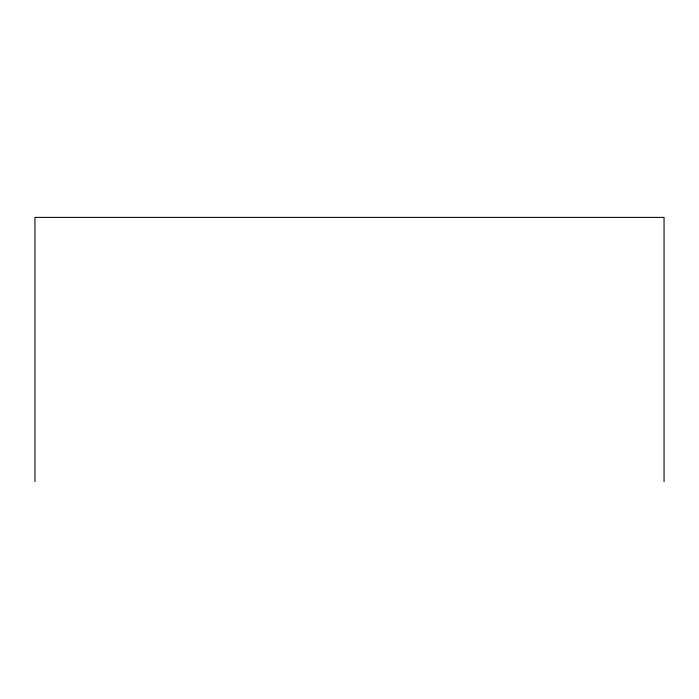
<?xml version="1.0" encoding="UTF-8"?>
<svg xmlns="http://www.w3.org/2000/svg" width="699" height="699" viewBox="0 0 699 699"><rect width="100%" height="100%" fill="white"/><g stroke="black" fill="none" stroke-linecap="round" stroke-linejoin="round"><path stroke-width="1.05" d="M664.05 481.602L664.05 217.398L34.95 217.398L34.95 481.602"/></g></svg>
